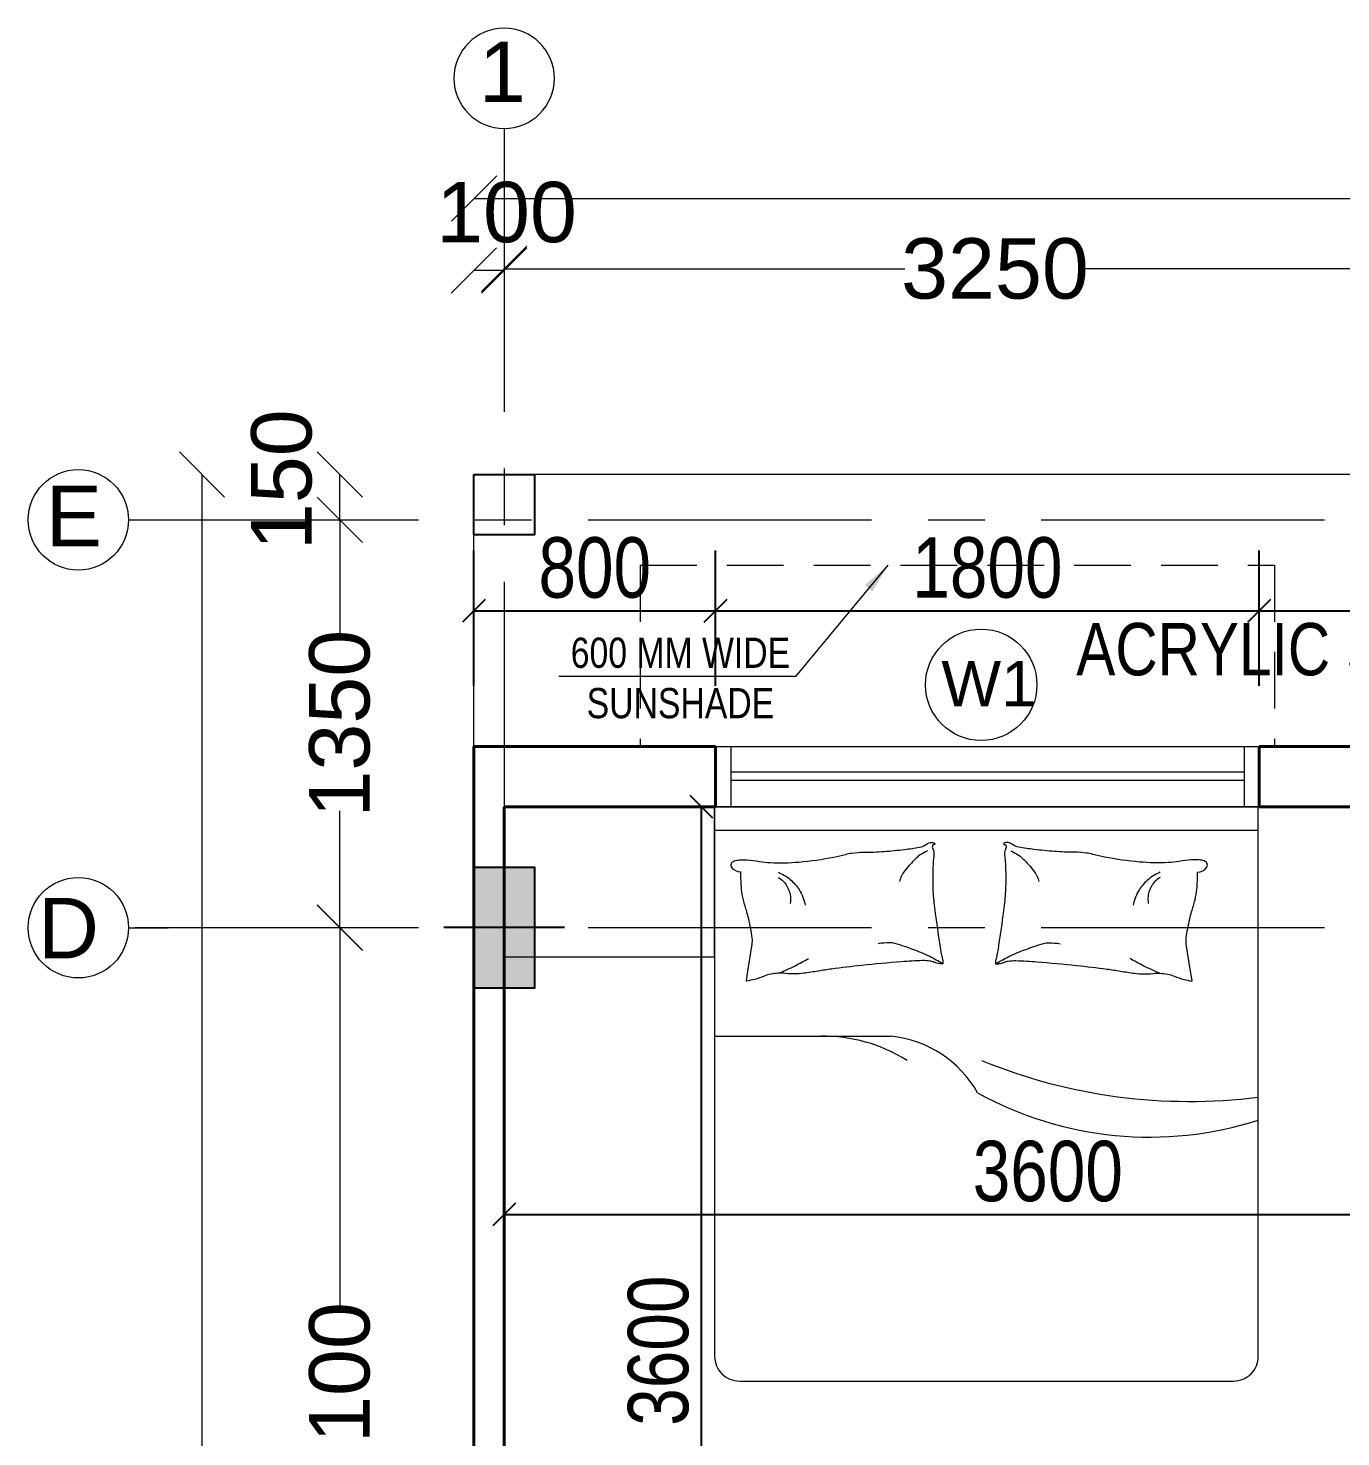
# Model space of a CAD drawing. Header units: metres. Extents: x 1689 to 2066, y 219 to 408.
# Drawn here: x 1914.305 to 1918.652, y 343.562 to 348.224 of the extents above; entities that cross this region are included whole.
import ezdxf
from ezdxf.enums import TextEntityAlignment as Align

# ---------------------------------------------------------------- set-up
doc = ezdxf.new("R2010")
doc.units = ezdxf.units.M
doc.header["$LTSCALE"] = 1.5
for name, pattern in [('00_toilet$0$8th floor plan$0$HIDDEN', [0.375, 0.25, -0.125]), ('CENTER', [2, 1.25, -0.25, 0.25, -0.25]), ('DASHED2', [0.375, 0.25, -0.125])]:
    doc.linetypes.add(name, pattern=pattern)
for name, color, linetype, lineweight in [('A- DOOR WINDOW TAGS', 7, 'Continuous', 5), ('A-ELE 02', 252, 'Continuous', 9), ('A-FURNITURE', 252, 'Continuous', 5), ('A-GRID', 252, 'CENTER', 5), ('A-SYMBOL', 252, 'Continuous', 5), ('A-WALL', 1, 'Continuous', 40), ('A-WINDOW', 143, 'Continuous', 13), ('A-Working Dimension', 42, 'Continuous', 5), ('GRID - BEAM - STR', 250, 'CENTER', 18)]:
    doc.layers.add(name, color=color, linetype=linetype, lineweight=lineweight)
for name, color, linetype in [('A-COLUMN', 7, 'Continuous'), ('A-Text', 7, 'Continuous'), ('COLUMN', 70, 'Continuous')]:
    doc.layers.add(name, color=color, linetype=linetype)
doc.styles.add('DIM', font='arial.ttf', dxfattribs={"width": 0.8, "height": 0.2})
doc.styles.add('PRADEEP - STR', font='swissel.ttf')
doc.styles.add('Roman', font='romans.shx', dxfattribs={"bigfont": 'bigfont.shx'})
doc.styles.get("Standard").update_dxf_attribs({"font": 'arial.ttf', "height": 0.2})
doc.dimstyles.new('GRID DIM', dxfattribs={"dimtxt": 0.35, "dimasz": 0.1, "dimexe": 0.1, "dimexo": 0.1, "dimgap": 0.09, "dimtad": 0, "dimdec": 0, "dimlfac": 1000, "dimzin": 0, "dimdsep": 46, "dimtxsty": 'Standard', "dimblk": 'OBLIQUE', "dimcen": 0.09, "dimclrd": 73, "dimclre": 73, "dimclrt": 1, "dimadec": 0, "dimazin": 0, "dimtfac": 1, "dimtdec": 0, "dimtofl": 0, "dimtmove": 1, "dimatfit": 3, "dimfxl": 1.25, "dimtolj": 1, "dimtzin": 0, "dimlwd": -1, "dimlwe": -1, "dimarcsym": 0})
doc.dimstyles.new('W-DIM', dxfattribs={"dimtxt": 0.125, "dimasz": 0.075, "dimexe": 0.2, "dimexo": 0.2, "dimgap": 0.04, "dimtad": 1, "dimdec": 0, "dimlfac": 1000, "dimzin": 0, "dimdsep": 46, "dimtxsty": 'DIM', "dimblk": 'OBLIQUE', "dimcen": 0.09, "dimclrt": 7, "dimadec": 0, "dimazin": 0, "dimtfac": 1, "dimtdec": 0, "dimtofl": 0, "dimtmove": 0, "dimatfit": 3, "dimldrblk": 'OPEN90', "dimfxl": 0.1, "dimtolj": 1, "dimtzin": 0, "dimarcsym": 0})
doc.dimstyles.new('Working Dim', dxfattribs={"dimtxt": 0.125, "dimasz": 0.15, "dimexe": 0.09, "dimexo": 0.0625, "dimgap": 0, "dimtad": 0, "dimdec": 0, "dimlfac": 1000, "dimzin": 0, "dimdsep": 46, "dimtxsty": 'Standard', "dimblk": 'OBLIQUE', "dimcen": 0.09, "dimse1": 1, "dimse2": 1, "dimclrd": 256, "dimclre": 256, "dimadec": 0, "dimazin": 0, "dimtfac": 1, "dimtdec": 0, "dimtofl": 0, "dimtmove": 1, "dimatfit": 3, "dimldrblk": 'OBLIQUE', "dimfxl": 1, "dimtolj": 1, "dimtzin": 0, "dimlwd": -1, "dimlwe": -1, "dimarcsym": 0})
pattern_1 = [(0, (0, 0), (0, 6.985), [5.08, -1.905]), (90, (0, 0), (-6.985, 4e-16), [5.08, -1.905])]

# ---------------------------------------------------------------- blocks, each defined once
blk = doc.blocks.new('terey')
h = blk.add_hatch()
h.set_pattern_fill('ANGLE')
h.set_pattern_definition(pattern_1)
h.paths.add_polyline_path([(1491.3427, 474.5722), (1491.5427, 474.5722), (1491.5427, 474.9722), (1491.3427, 474.9722)])
h = blk.add_hatch(color=7)
h.dxf.hatch_style = 1
h.paths.add_polyline_path([(1491.5427, 474.9722), (1491.3427, 474.9722), (1491.3427, 474.5722), (1491.5427, 474.5722)])
at = {"layer": 'A-FURNITURE'}
h = blk.add_hatch(dxfattribs=at)
h.set_pattern_fill('ANGLE')
h.set_pattern_definition(pattern_1)
h.paths.add_polyline_path([(1491.5427, 474.9722), (1491.3427, 474.9722), (1491.3427, 474.5722), (1491.5427, 474.5722)])
at = {"layer": 'A-FURNITURE', "color": 7}
blk.add_lwpolyline([(1491.3427, 474.9722), (1491.5427, 474.9722), (1491.5427, 474.5722), (1491.3427, 474.5722), (1491.3427, 474.9722)], dxfattribs=at)
blk = doc.blocks.new('_Oblique')
at = {"color": 0, "linetype": 'ByBlock', "lineweight": -2}
blk.add_line((-0.5, -0.5), (0.5, 0.5), dxfattribs=at)
blk = doc.blocks.new('*D321')
at = {"layer": 'A-Working Dimension', "transparency": 16777216}
for p, q in [((1915.3372, 346.5969), (1915.3372, 346.2107)), ((1915.3372, 345.2469), (1915.3372, 345.633))]:
    blk.add_line(p, q, dxfattribs=at)
at = {"layer": 'Defpoints', "color": 0, "linetype": 'Continuous', "transparency": 16777216}
for p in [(1915.3372, 346.5969), (1915.7814, 346.5969), (1915.7266, 345.2469)]:
    blk.add_point(p, dxfattribs=at)
at = {"layer": 'A-Working Dimension', "linetype": 'Continuous', "transparency": 16777216, "xscale": 0.15, "yscale": 0.15, "zscale": 0.15}
for p, rotation in [((1915.3372, 346.5969), 90), ((1915.3372, 345.2469), 270)]:
    blk.add_blockref('_Oblique', p, dxfattribs=dict(at, rotation=rotation))
at = {"layer": 'A-Working Dimension', "color": 0, "linetype": 'Continuous', "transparency": 16777216, "insert": (1915.3372, 345.9219), "char_height": 0.2, "attachment_point": 5, "rotation": 90}
blk.add_mtext('\\A1;1350', dxfattribs=at)
blk = doc.blocks.new('*D322')
at = {"layer": 'A-Working Dimension', "transparency": 16777216}
for p, q in [((1914.881, 346.7467), (1914.881, 341.0884)), ((1914.881, 334.6969), (1914.881, 340.3552))]:
    blk.add_line(p, q, dxfattribs=at)
at = {"layer": 'Defpoints', "color": 0, "linetype": 'Continuous', "transparency": 16777216}
for p in [(1915.1372, 346.7467), (1914.881, 334.6969), (1915.7144, 334.6969)]:
    blk.add_point(p, dxfattribs=at)
at = {"layer": 'A-Working Dimension', "linetype": 'Continuous', "transparency": 16777216, "xscale": 0.15, "yscale": 0.15, "zscale": 0.15}
for p, rotation in [((1914.881, 346.7467), 90), ((1914.881, 334.6969), 270)]:
    blk.add_blockref('_Oblique', p, dxfattribs=dict(at, rotation=rotation))
at = {"layer": 'A-Working Dimension', "color": 0, "linetype": 'Continuous', "transparency": 16777216, "insert": (1914.881, 340.7218), "char_height": 0.2, "attachment_point": 5, "rotation": 90}
blk.add_mtext('\\A1;12050', dxfattribs=at)
blk = doc.blocks.new('*D323')
at = {"layer": 'A-Working Dimension', "transparency": 16777216}
for p, q in [((1915.3372, 345.2467), (1915.3372, 343.995)), ((1915.3372, 342.1467), (1915.3372, 343.3985))]:
    blk.add_line(p, q, dxfattribs=at)
at = {"layer": 'Defpoints', "color": 0, "linetype": 'Continuous', "transparency": 16777216}
for p in [(1915.3372, 345.2467), (1915.7814, 345.2467), (1915.7124, 342.1467)]:
    blk.add_point(p, dxfattribs=at)
at = {"layer": 'A-Working Dimension', "linetype": 'Continuous', "transparency": 16777216, "xscale": 0.15, "yscale": 0.15, "zscale": 0.15}
for p, rotation in [((1915.3372, 345.2467), 90), ((1915.3372, 342.1467), 270)]:
    blk.add_blockref('_Oblique', p, dxfattribs=dict(at, rotation=rotation))
at = {"layer": 'A-Working Dimension', "color": 0, "linetype": 'Continuous', "transparency": 16777216, "insert": (1915.3372, 343.6967), "char_height": 0.2, "attachment_point": 5, "rotation": 90}
blk.add_mtext('\\A1;3100', dxfattribs=at)
blk = doc.blocks.new('*D326')
at = {"layer": 'A-Working Dimension', "transparency": 16777216}
blk.add_line((1915.3372, 346.5969), (1915.3372, 346.7467), dxfattribs=at)
at = {"layer": 'Defpoints', "color": 0, "linetype": 'Continuous', "transparency": 16777216}
for p in [(1915.3372, 346.7467), (1915.7814, 346.7467), (1915.5689, 346.5969)]:
    blk.add_point(p, dxfattribs=at)
at = {"layer": 'A-Working Dimension', "linetype": 'Continuous', "transparency": 16777216, "xscale": 0.15, "yscale": 0.15, "zscale": 0.15}
for p, rotation in [((1915.3372, 346.7467), 90), ((1915.3372, 346.5969), 270)]:
    blk.add_blockref('_Oblique', p, dxfattribs=dict(at, rotation=rotation))
at = {"layer": 'A-Working Dimension', "color": 0, "linetype": 'Continuous', "transparency": 16777216, "insert": (1915.1451, 346.7294), "char_height": 0.2, "attachment_point": 5, "rotation": 90}
blk.add_mtext('\\A1;150', dxfattribs=at)
blk = doc.blocks.new('*D336')
at = {"layer": 'A-Working Dimension', "transparency": 16777216}
for p, q in [((1915.8814, 347.4273), (1917.2082, 347.4273)), ((1919.1314, 347.4273), (1917.8047, 347.4273))]:
    blk.add_line(p, q, dxfattribs=at)
at = {"layer": 'Defpoints', "color": 0, "linetype": 'Continuous', "transparency": 16777216}
for p in [(1915.8814, 347.5186), (1919.1314, 347.4273), (1919.1314, 347.1984)]:
    blk.add_point(p, dxfattribs=at)
at = {"layer": 'A-Working Dimension', "linetype": 'Continuous', "transparency": 16777216, "xscale": 0.15, "yscale": 0.15, "zscale": 0.15, "rotation": 180}
blk.add_blockref('_Oblique', (1915.8814, 347.4273), dxfattribs=at)
at = {"layer": 'A-Working Dimension', "linetype": 'Continuous', "transparency": 16777216, "xscale": 0.15, "yscale": 0.15, "zscale": 0.15}
blk.add_blockref('_Oblique', (1919.1314, 347.4273), dxfattribs=at)
at = {"layer": 'A-Working Dimension', "color": 0, "linetype": 'Continuous', "transparency": 16777216, "insert": (1917.5064, 347.4273), "char_height": 0.2, "attachment_point": 5}
blk.add_mtext('\\A1;3250', dxfattribs=at)
blk = doc.blocks.new('*D341')
at = {"layer": 'A-Working Dimension', "transparency": 16777216}
blk.add_line((1915.8814, 347.4218), (1915.7814, 347.4218), dxfattribs=at)
at = {"layer": 'Defpoints', "color": 0, "linetype": 'Continuous', "transparency": 16777216}
for p in [(1915.7814, 347.4218), (1915.7814, 346.7469), (1915.8814, 346.7469)]:
    blk.add_point(p, dxfattribs=at)
at = {"layer": 'A-Working Dimension', "linetype": 'Continuous', "transparency": 16777216, "xscale": 0.15, "yscale": 0.15, "zscale": 0.15, "rotation": 180}
blk.add_blockref('_Oblique', (1915.7814, 347.4218), dxfattribs=at)
at = {"layer": 'A-Working Dimension', "linetype": 'Continuous', "transparency": 16777216, "xscale": 0.15, "yscale": 0.15, "zscale": 0.15}
blk.add_blockref('_Oblique', (1915.8814, 347.4218), dxfattribs=at)
at = {"layer": 'A-Working Dimension', "color": 0, "linetype": 'Continuous', "transparency": 16777216, "insert": (1915.8891, 347.6139), "char_height": 0.2, "attachment_point": 5}
blk.add_mtext('\\A1;100', dxfattribs=at)
blk = doc.blocks.new('*D343')
at = {"layer": 'A-Working Dimension', "transparency": 16777216}
for p, q in [((1915.7819, 347.6605), (1920.0584, 347.6605)), ((1924.9314, 347.6605), (1920.655, 347.6605))]:
    blk.add_line(p, q, dxfattribs=at)
at = {"layer": 'Defpoints', "color": 0, "linetype": 'Continuous', "transparency": 16777216}
for p in [(1915.7819, 347.6605), (1924.9314, 347.6605), (1924.9314, 347.6605)]:
    blk.add_point(p, dxfattribs=at)
at = {"layer": 'A-Working Dimension', "linetype": 'Continuous', "transparency": 16777216, "xscale": 0.15, "yscale": 0.15, "zscale": 0.15, "rotation": 180}
blk.add_blockref('_Oblique', (1915.7819, 347.6605), dxfattribs=at)
at = {"layer": 'A-Working Dimension', "linetype": 'Continuous', "transparency": 16777216, "xscale": 0.15, "yscale": 0.15, "zscale": 0.15}
blk.add_blockref('_Oblique', (1924.9314, 347.6605), dxfattribs=at)
at = {"layer": 'A-Working Dimension', "color": 0, "linetype": 'Continuous', "transparency": 16777216, "insert": (1920.3567, 347.6605), "char_height": 0.2, "attachment_point": 5}
blk.add_mtext('\\A1;9150', dxfattribs=at)
blk = doc.blocks.new('*D441')
at = {"layer": 'A-Working Dimension', "color": 0, "lineweight": -2, "transparency": 16777216}
for p, q in [((1919.4814, 344.0475), (1919.4814, 344.4977)), ((1915.8814, 344.2977), (1919.4814, 344.2977))]:
    blk.add_line(p, q, dxfattribs=at)
at = {"layer": 'Defpoints', "color": 0, "transparency": 16777216}
for p in [(1915.8814, 344.2977), (1919.4814, 344.2977), (1919.4814, 343.8475)]:
    blk.add_point(p, dxfattribs=at)
at = {"layer": 'A-Working Dimension', "color": 0, "lineweight": -2, "transparency": 16777216, "xscale": 0.075, "yscale": 0.075, "zscale": 0.075, "rotation": 180}
blk.add_blockref('_Oblique', (1915.8814, 344.2977), dxfattribs=at)
at = {"layer": 'A-Working Dimension', "color": 0, "lineweight": -2, "transparency": 16777216, "xscale": 0.075, "yscale": 0.075, "zscale": 0.075}
blk.add_blockref('_Oblique', (1919.4814, 344.2977), dxfattribs=at)
at = {"layer": 'A-Working Dimension', "transparency": 16777216, "insert": (1917.6814, 344.4399), "char_height": 0.2, "attachment_point": 5, "style": 'DIM'}
blk.add_mtext('\\A1;3600', dxfattribs=at)
blk = doc.blocks.new('_Open90')
at = {"color": 0, "linetype": 'ByBlock', "lineweight": -2}
for p, q in [((0, 0), (-1, 0)), ((-0.5, 0.5), (0, 0)), ((0, 0), (-0.5, -0.5))]:
    blk.add_line(p, q, dxfattribs=at)
blk = doc.blocks.new('W_1800')
at = {"layer": 'A-WINDOW', "linetype": 'ByBlock'}
for p, q in [((-0.9, 0.17), (-0.9, -0.03)), ((0.9, 0.17), (-0.9, 0.17)), ((-0.85, 0.17), (-0.85, -0.03)), ((0.85, 0.1698), (0.85, -0.03)), ((0.9, 0.17), (0.9, -0.03)), ((-0.85, 0.0848), (0.85, 0.0848)), ((-0.85, 0.0569), (0.85, 0.0569)), ((0.9, -0.03), (-0.9, -0.03))]:
    blk.add_line(p, q, dxfattribs=at)
blk = doc.blocks.new('*D299')
at = {"layer": 'A-Working Dimension', "color": 0, "lineweight": -2, "transparency": 16777216}
for p, q in [((1915.7814, 346.0467), (1915.7814, 346.4954)), ((1916.5814, 346.0467), (1916.5814, 346.4954)), ((1915.7814, 346.2954), (1916.5814, 346.2954))]:
    blk.add_line(p, q, dxfattribs=at)
at = {"layer": 'Defpoints', "color": 0, "transparency": 16777216}
for p in [(1916.5814, 346.2954), (1915.7814, 345.8467), (1916.5814, 345.8467)]:
    blk.add_point(p, dxfattribs=at)
at = {"layer": 'A-Working Dimension', "color": 0, "lineweight": -2, "transparency": 16777216, "xscale": 0.075, "yscale": 0.075, "zscale": 0.075, "rotation": 180}
blk.add_blockref('_Oblique', (1915.7814, 346.2954), dxfattribs=at)
at = {"layer": 'A-Working Dimension', "color": 0, "lineweight": -2, "transparency": 16777216, "xscale": 0.075, "yscale": 0.075, "zscale": 0.075}
blk.add_blockref('_Oblique', (1916.5814, 346.2954), dxfattribs=at)
at = {"layer": 'A-Working Dimension', "transparency": 16777216, "insert": (1916.1814, 346.4375), "char_height": 0.2, "attachment_point": 5, "style": 'DIM'}
blk.add_mtext('\\A1;800', dxfattribs=at)
blk = doc.blocks.new('*D300')
at = {"layer": 'A-Working Dimension', "color": 0, "lineweight": -2, "transparency": 16777216}
for p, q in [((1916.5814, 346.0467), (1916.5814, 346.4954)), ((1918.3815, 346.0467), (1918.3815, 346.4954)), ((1916.5814, 346.2954), (1918.3815, 346.2954))]:
    blk.add_line(p, q, dxfattribs=at)
at = {"layer": 'Defpoints', "color": 0, "transparency": 16777216}
for p in [(1918.3815, 346.2954), (1916.5814, 345.8467), (1918.3815, 345.8467)]:
    blk.add_point(p, dxfattribs=at)
at = {"layer": 'A-Working Dimension', "color": 0, "lineweight": -2, "transparency": 16777216, "xscale": 0.075, "yscale": 0.075, "zscale": 0.075, "rotation": 180}
blk.add_blockref('_Oblique', (1916.5814, 346.2954), dxfattribs=at)
at = {"layer": 'A-Working Dimension', "color": 0, "lineweight": -2, "transparency": 16777216, "xscale": 0.075, "yscale": 0.075, "zscale": 0.075}
blk.add_blockref('_Oblique', (1918.3815, 346.2954), dxfattribs=at)
at = {"layer": 'A-Working Dimension', "transparency": 16777216, "insert": (1917.4814, 346.4375), "char_height": 0.2, "attachment_point": 5, "style": 'DIM'}
blk.add_mtext('\\A1;1800', dxfattribs=at)
blk = doc.blocks.new('*D301')
at = {"layer": 'A-Working Dimension', "color": 0, "lineweight": -2, "transparency": 16777216}
for p, q in [((1918.3815, 346.0467), (1918.3815, 346.4954)), ((1919.8814, 346.0467), (1919.8814, 346.4954)), ((1918.3815, 346.2954), (1919.8814, 346.2954))]:
    blk.add_line(p, q, dxfattribs=at)
at = {"layer": 'Defpoints', "color": 0, "transparency": 16777216}
for p in [(1919.8814, 346.2954), (1918.3815, 345.8467), (1919.8814, 345.8467)]:
    blk.add_point(p, dxfattribs=at)
at = {"layer": 'A-Working Dimension', "color": 0, "lineweight": -2, "transparency": 16777216, "xscale": 0.075, "yscale": 0.075, "zscale": 0.075, "rotation": 180}
blk.add_blockref('_Oblique', (1918.3815, 346.2954), dxfattribs=at)
at = {"layer": 'A-Working Dimension', "color": 0, "lineweight": -2, "transparency": 16777216, "xscale": 0.075, "yscale": 0.075, "zscale": 0.075}
blk.add_blockref('_Oblique', (1919.8814, 346.2954), dxfattribs=at)
at = {"layer": 'A-Working Dimension', "transparency": 16777216, "insert": (1919.1315, 346.4375), "char_height": 0.2, "attachment_point": 5, "style": 'DIM'}
blk.add_mtext('\\A1;1500', dxfattribs=at)
blk = doc.blocks.new('*D449')
at = {"layer": 'A-Working Dimension', "color": 0, "lineweight": -2, "transparency": 16777216}
blk.add_line((1916.5345, 342.0467), (1916.5345, 345.6467), dxfattribs=at)
at = {"layer": 'Defpoints', "color": 0, "transparency": 16777216}
for p in [(1916.5345, 345.6467), (1916.5345, 345.6467), (1916.5345, 342.0467)]:
    blk.add_point(p, dxfattribs=at)
at = {"layer": 'A-Working Dimension', "color": 0, "lineweight": -2, "transparency": 16777216, "xscale": 0.075, "yscale": 0.075, "zscale": 0.075}
for p, rotation in [((1916.5345, 345.6467), 90), ((1916.5345, 342.0467), 270)]:
    blk.add_blockref('_Oblique', p, dxfattribs=dict(at, rotation=rotation))
at = {"layer": 'A-Working Dimension', "transparency": 16777216, "insert": (1916.3924, 343.8467), "char_height": 0.2, "attachment_point": 5, "rotation": 90, "style": 'DIM'}
blk.add_mtext('\\A1;3600', dxfattribs=at)
blk = doc.blocks.new('W1')
at = {"layer": 'A- DOOR WINDOW TAGS', "lineweight": 5}
blk.add_circle((1698.396, 432.8218), 0.1843, dxfattribs=at)
at = {"layer": 'A- DOOR WINDOW TAGS', "insert": (1698.2642, 432.9005), "char_height": 0.15, "attachment_point": 1, "style": 'Roman'}
blk.add_mtext_dynamic_manual_height_columns('{\\fArial|b0|i0|c0|p34;W1}', width=0.246397, gutter_width=0.325, heights=[0], dxfattribs=at)
blk = doc.blocks.new('GRID NOS')
at = {"layer": 'GRID - BEAM - STR', "color": 3, "linetype": 'Continuous', "lineweight": 15}
blk.add_line((0, -0.205), (0, 0.17), dxfattribs=at)
blk.add_circle((0, -0.682), 0.477, dxfattribs=at)
blk = doc.blocks.new('0.2X0.4')
at = {"layer": 'COLUMN'}
h = blk.add_hatch(dxfattribs=at)
h.set_pattern_fill('ANGLE', color=256)
h.set_pattern_definition([(0, (-1673.224, -421.962), (0, 6.985), [5.08, -1.905]), (90, (-1673.224, -421.962), (-6.985, 4e-16), [5.08, -1.905])])
h.paths.add_polyline_path([(-0.1, 0.2), (0.1, 0.2), (0.1, -0.2), (-0.1, -0.2)])
h = blk.add_hatch(color=256, dxfattribs=at)
h.dxf.hatch_style = 1
h.paths.add_polyline_path([(-0.1, 0.2), (0.1, 0.2), (0.1, -0.2), (-0.1, -0.2)])
for p, q in [((0, -0.3), (0, 0.3)), ((0.2, 0), (-0.2, 0))]:
    blk.add_line(p, q, dxfattribs=at)
blk.add_lwpolyline([(-0.1, 0.2), (0.1, 0.2), (0.1, -0.2), (-0.1, -0.2)], close=True, dxfattribs=at)
blk = doc.blocks.new('GRID 02')
at = {"layer": 'A-COLUMN', "color": 251}
blk.add_lwpolyline([(-0.1, 15.9529), (0.1, 15.9529), (0.1, 15.7531), (-0.1, 15.7531)], close=True, dxfattribs=at)
at = {"layer": 'A-GRID', "ltscale": 0.5}
for p, q in [((0, 17.0978), (0, 0.3134)), ((-1.2215, 15.8031), (10.5251, 15.8031)), ((-1.2216, 14.4531), (10.4146, 14.4531))]:
    blk.add_line(p, q, dxfattribs=at)
at = {"layer": 'A-COLUMN'}
blk.add_blockref('0.2X0.4', (0, 14.4531), dxfattribs=at)
at = {"layer": 'A-GRID', "color": 1, "linetype": 'Continuous', "lineweight": 15, "yscale": 0.3484444444444442}
for p, xscale, zscale, rotation in [((0, 17.0265), -0.3484444444444442, 0.3484444444444446, 180), ((-1.1722, 15.8029), 0.3484444444444442, 0.3484444444444442, 270), ((-1.1722, 14.4529), 0.3484444444444442, 0.3484444444444442, 270)]:
    blk.add_blockref('GRID NOS', p, dxfattribs=dict(at, xscale=xscale, zscale=zscale, rotation=rotation))
at = {"layer": 'A-GRID', "color": 4, "linetype": 'Continuous', "lineweight": 15, "style": 'PRADEEP - STR'}
blk.add_text('1', height=0.2, rotation=360, dxfattribs=at).set_placement((-0.0062, 17.1861), align=Align.CENTER)
for s, p in [('E', (-1.4243, 15.7156)), ('D', (-1.4424, 14.3517))]:
    blk.add_text(s, height=0.2, dxfattribs=at).set_placement(p, align=Align.CENTER)

msp = doc.modelspace()

# ---------------------------------------------------------------- linework, layer by layer
at = {"layer": 'A-ELE 02'}
for p in [(1915.78144, 345.84674), (1920.88144, 346.74674)]:
    msp.add_line(p, (1915.78144, 346.74674), dxfattribs=at)
at = {"layer": 'A-FURNITURE', "color": 251}
msp.add_line((1918.37829, 345.56821), (1916.57829, 345.56821), dxfattribs=at)
at = {"layer": 'A-FURNITURE'}
msp.add_line((1916.57829, 344.88725, 0), (1917.16295, 344.88725, 0), dxfattribs=at)
msp.add_lwpolyline([(1915.88144, 345.15074), (1916.57829, 345.15074), (1916.57829, 345.64674), (1915.88144, 345.64674)], close=True, dxfattribs=at)
msp.add_lwpolyline([(1916.66011, 343.74629), (1918.29647, 343.74629, 0.4142136), (1918.37829, 343.82811), (1918.37829, 345.64674), (1916.57829, 345.64674), (1916.57829, 343.82811, 0.4142136)], format="xyb", close=True, dxfattribs=at)
at = {"layer": 'A-FURNITURE', "ltscale": 100}
for points in [[(1916.66574, 345.42993, -0.2633679), (1916.63477, 345.44704, -0.494818), (1916.64265, 345.4675, -0.0492247), (1916.66099, 345.47094, -0.0368308), (1916.68589, 345.47128, -0.0318927), (1916.72639, 345.46625, 0.035782), (1916.76254, 345.46204, 0.0329413), (1916.85693, 345.46406, 0.0265645), (1916.97282, 345.48043, 0.0179054), (1917.0116, 345.48948, -0.0333975), (1917.03255, 345.49369, -0.0320396), (1917.07143, 345.49632, 0.018442), (1917.13904, 345.49905, 0.0108373), (1917.20677, 345.50577, 0.0146239), (1917.25664, 345.5133, 0.1112494), (1917.27957, 345.52301, -0.1537083), (1917.29689, 345.5287, -0.0764444), (1917.30483, 345.52758, -0.2155123), (1917.30706, 345.52563, -0.5858582), (1917.30455, 345.5222, 0.3634893), (1917.29971, 345.51905, 0.1917163), (1917.30071, 345.50697, -0.1296753), (1917.30426, 345.48975, -0.0173502), (1917.30266, 345.47189, 0.0193256), (1917.30128, 345.45584, 0.0188175), (1917.30062, 345.38366, 0.0218281), (1917.30511, 345.32158, 0.0062042), (1917.30966, 345.28627, 0.0019631), (1917.32586, 345.17494, 0.0283408), (1917.33364, 345.13751, -0.1170135), (1917.33391, 345.12813, -0.36606), (1917.3325, 345.12703, -0.0397304), (1917.31802, 345.12872, -0.0483088), (1917.30313, 345.1332, 0.0629807), (1917.2916, 345.13631, 0.0405796), (1917.2668, 345.1377, 0.0143451), (1917.19673, 345.13395, 0.0054844), (1917.06549, 345.12168, 0.0071527), (1916.96512, 345.10972, 0.0087616), (1916.92083, 345.10302, -0.0081531), (1916.87325, 345.09575, -0.06251), (1916.81304, 345.09512, 0.0786693), (1916.76514, 345.09308, 0.0478251), (1916.74216, 345.0861, -0.034494), (1916.71061, 345.07558, -0.0235714), (1916.68437, 345.07011, -0.5102285), (1916.68326, 345.07121), (1916.68838, 345.10333), (1916.70244, 345.19165, 0.0730409), (1916.70269, 345.21233, 0.0233051), (1916.69111, 345.27578, 0.0182989), (1916.68476, 345.29932, -0.0109699), (1916.67359, 345.33842, -0.0422812), (1916.66741, 345.37407, -0.0272005), (1916.66556, 345.43023)], [(1918.17659, 345.42993, 0.2633679), (1918.20757, 345.44704, 0.494818), (1918.19968, 345.4675, 0.0492247), (1918.18134, 345.47094, 0.0368308), (1918.15644, 345.47128, 0.0318927), (1918.11594, 345.46625, -0.035782), (1918.07979, 345.46204, -0.0329413), (1917.9854, 345.46406, -0.0265645), (1917.86951, 345.48043, -0.0179054), (1917.83073, 345.48948, 0.0333975), (1917.80978, 345.49369, 0.0320396), (1917.7709, 345.49632, -0.018442), (1917.70329, 345.49905, -0.0108373), (1917.63556, 345.50577, -0.0146239), (1917.58569, 345.5133, -0.1112494), (1917.56276, 345.52301, 0.1537083), (1917.54544, 345.5287, 0.0764444), (1917.5375, 345.52758, 0.2155123), (1917.53527, 345.52563, 0.5858582), (1917.53778, 345.5222, -0.3634893), (1917.54262, 345.51905, -0.1917163), (1917.54162, 345.50697, 0.1296753), (1917.53807, 345.48975, 0.0173502), (1917.53967, 345.47189, -0.0193256), (1917.54105, 345.45584, -0.0188175), (1917.54171, 345.38366, -0.0218281), (1917.53722, 345.32158, -0.0062042), (1917.53267, 345.28627, -0.0019631), (1917.51647, 345.17494, -0.0283408), (1917.50869, 345.13751, 0.1170135), (1917.50842, 345.12813, 0.36606), (1917.50983, 345.12703, 0.0397304), (1917.52431, 345.12872, 0.0483088), (1917.5392, 345.1332, -0.0629807), (1917.55073, 345.13631, -0.0405796), (1917.57553, 345.1377, -0.0143451), (1917.6456, 345.13395, -0.0054844), (1917.77684, 345.12168, -0.0071527), (1917.87721, 345.10972, -0.0087616), (1917.9215, 345.10302, 0.0081531), (1917.96908, 345.09575, 0.06251), (1918.02929, 345.09512, -0.0786693), (1918.07719, 345.09308, -0.0478251), (1918.10017, 345.0861, 0.034494), (1918.13172, 345.07558, 0.0235714), (1918.15796, 345.07011, 0.5102285), (1918.15907, 345.07121), (1918.15395, 345.10333), (1918.13989, 345.19165, -0.0730409), (1918.13964, 345.21233, -0.0233051), (1918.15122, 345.27578, -0.0182989), (1918.15757, 345.29932, 0.0109699), (1918.16874, 345.33842, 0.0422812), (1918.17492, 345.37407, 0.0272005), (1918.17677, 345.43023)], [(1917.28303, 345.50076, 0.0278422), (1917.25911, 345.48747, 0.048685), (1917.24672, 345.47786, 0.0236665), (1917.21972, 345.4498, 0.0312234), (1917.20171, 345.42642, 0.046801), (1917.19706, 345.41792, 0.0231908), (1917.19018, 345.39968)], [(1917.5593, 345.50076, -0.0278422), (1917.58322, 345.48747, -0.048685), (1917.59561, 345.47786, -0.0236665), (1917.62261, 345.4498, -0.0312234), (1917.64062, 345.42642, -0.046801), (1917.64527, 345.41792, -0.0231908), (1917.65215, 345.39968)], [(1916.78913, 345.41302, -0.0536899), (1916.80519, 345.40073, -0.0703117), (1916.8148, 345.38861, -0.0154482), (1916.8195, 345.37999, -0.0132436), (1916.82438, 345.36965, -0.0821267), (1916.82917, 345.351, -0.0641637), (1916.82817, 345.32644)], [(1916.78921, 345.42993, -0.0773794), (1916.82797, 345.40659, -0.0773794), (1916.8578, 345.37258, -0.0475255), (1916.87045, 345.34771, -0.0475255), (1916.87817, 345.32091)], [(1918.05312, 345.42993, 0.0773794), (1918.01436, 345.40659, 0.0773794), (1917.98453, 345.37258, 0.0475255), (1917.97188, 345.34771, 0.0475255), (1917.96416, 345.32091)], [(1918.0532, 345.41302, 0.0536899), (1918.03714, 345.40073, 0.0703117), (1918.02753, 345.38861, 0.0154482), (1918.02283, 345.37999, 0.0132436), (1918.01795, 345.36965, 0.0821267), (1918.01316, 345.351, 0.0641637), (1918.01416, 345.32644)], [(1917.33341, 345.12732, 0.0161078), (1917.29027, 345.15122, 0.0245988), (1917.26083, 345.16452, 0.0094772), (1917.20736, 345.18442, 0.0159373), (1917.17501, 345.19462, 0.0725209), (1917.15757, 345.19688, 0.0333393), (1917.11962, 345.19373)], [(1917.50892, 345.12732, -0.0161078), (1917.55206, 345.15122, -0.0245988), (1917.5815, 345.16452, -0.0094772), (1917.63497, 345.18442, -0.0159373), (1917.66733, 345.19462, -0.0725209), (1917.68476, 345.19688, -0.0333393), (1917.72271, 345.19373)], [(1916.7903, 345.09604, 0.0097295), (1916.81804, 345.10799, 0.0097295), (1916.84529, 345.12101, 0.0079705), (1916.86722, 345.13247, 0.0079705), (1916.88878, 345.14461)], [(1918.05203, 345.09604, -0.0097295), (1918.02429, 345.10799, -0.0097295), (1917.99704, 345.12101, -0.0079705), (1917.97511, 345.13247, -0.0079705), (1917.95355, 345.14461)]]:
    msp.add_lwpolyline(points, format="xyb", dxfattribs=at)
at = {"layer": 'A-FURNITURE'}
for centre, radius, start, end in [((1916.93956, 344.37329, 0), 0.51406, 57.56996, 91.12843), ((1917.1257, 344.51825, 0), 0.37087, 29.41859, 84.23532), ((1918.15063, 346.48864, 0), 1.81698, 247.73166, 277.19804), ((1918.01809, 345.73055, 0), 1.177, 241.07093, 287.8204)]:
    msp.add_arc(centre, radius, start, end, dxfattribs=at)
at = {"layer": 'A-SYMBOL', "linetype": 'DASHED2', "ltscale": 0.5}
for p, q in [((1916.3314, 346.44674), (1918.43147, 346.44674)), ((1916.3314, 346.44674), (1916.3314, 345.84674)), ((1918.43147, 346.44674), (1918.43147, 345.84674))]:
    msp.add_line(p, q, dxfattribs=at)
at = {"layer": 'A-WALL', "color": 1}
for p, q in [((1916.5814, 345.84674), (1915.78144, 345.84674)), ((1915.78144, 345.84674), (1915.78144, 333.29674)), ((1919.88145, 345.84674), (1918.38147, 345.84674)), ((1915.88144, 342.04674), (1915.88144, 345.64674)), ((1916.5814, 345.64674), (1915.88144, 345.64674)), ((1919.48144, 345.64674), (1918.38147, 345.64674))]:
    msp.add_line(p, q, dxfattribs=at)
at = {"layer": 'A-WALL', "ltscale": 50}
for p, q in [((1916.5814, 345.64674), (1916.5814, 345.84674)), ((1918.38147, 345.84674), (1918.38147, 345.64674))]:
    msp.add_line(p, q, dxfattribs=at)

# ---------------------------------------------------------------- block references
at = {"layer": 'A- DOOR WINDOW TAGS', "lineweight": 13}
msp.add_blockref('W1', (219.06481, -86.77118), dxfattribs=at)
at = {"layer": 'A-FURNITURE', "color": 2}
msp.add_blockref('terey', (424.43877, -129.52549), dxfattribs=at)
at = {"layer": 'A-GRID', "linetype": '00_toilet$0$8th floor plan$0$HIDDEN'}
msp.add_blockref('GRID 02', (1915.88144, 330.79369), dxfattribs=at)
at = {"layer": 'A-WINDOW', "xscale": -1}
msp.add_blockref('W_1800', (1917.48144, 345.67674), dxfattribs=at)

# ---------------------------------------------------------------- texts
at = {"layer": 'A-Text', "insert": (1917.72238, 346.25538), "char_height": 0.1735291, "width": 2.4016177, "attachment_point": 1, "style": 'DIM'}
msp.add_mtext('\\pxqc;ACRYLIC SHEET BELOW ', dxfattribs=at)
at = {"layer": 'A-Text', "color": 0, "insert": (1916.46509, 346.20669), "char_height": 0.1, "width": 0.7215457, "attachment_point": 2, "style": 'DIM'}
msp.add_mtext('600 MM WIDE \\PSUNSHADE', dxfattribs=at)

# ---------------------------------------------------------------- dimensions: what is measured, and where the dimension line sits
at = {"layer": 'A-Working Dimension', "color": 0, "linetype": 'Continuous'}
for base, p1, p2, picture, middle in [((1924.93144, 347.66052), (1915.78193, 347.66052), (1924.93144, 347.66052), '*D343', (1920.35668, 347.66052)), ((1915.78144, 347.42176), (1915.88144, 346.74686), (1915.78144, 346.74686), '*D341', (1915.88907, 347.61387)), ((1919.13144, 347.42728), (1915.88144, 347.51864), (1919.13144, 347.19836), '*D336', (1917.50644, 347.42728))]:
    dim = msp.add_linear_dim(base=base, p1=p1, p2=p2, dimstyle='Working Dim', dxfattribs=at)
    dim.commit()
    dim.dimension.update_dxf_attribs({"geometry": picture, "text_midpoint": middle})
for base, p1, p2, picture, middle in [((1915.33717, 346.74674), (1915.56886, 346.59686), (1915.78144, 346.74674), '*D326', (1915.14505, 346.72944)), ((1914.88103, 334.69686), (1915.13717, 346.74674), (1915.71437, 334.69686), '*D322', (1914.88103, 340.7218)), ((1915.33717, 346.59686), (1915.72662, 345.24686), (1915.78144, 346.59686), '*D321', (1915.33717, 345.92186)), ((1915.33717, 345.24674), (1915.71242, 342.14675), (1915.78144, 345.24674), '*D323', (1915.33717, 343.69674))]:
    dim = msp.add_linear_dim(base=base, p1=p1, p2=p2, angle=90, dimstyle='Working Dim', dxfattribs=at)
    dim.commit()
    dim.dimension.update_dxf_attribs({"geometry": picture, "text_midpoint": middle})
at = {"layer": 'A-Working Dimension'}
for base, p1, p2, picture, middle in [((1916.5814, 346.29541), (1915.78144, 345.84674), (1916.5814, 345.84674), '*D299', (1916.18142, 346.43753)), ((1918.38147, 346.29541), (1916.5814, 345.84674), (1918.38147, 345.84674), '*D300', (1917.48144, 346.43753)), ((1919.88145, 346.29541), (1918.38147, 345.84674), (1919.88145, 345.84674), '*D301', (1919.13146, 346.43753)), ((1919.48144, 344.29773), (1915.88144, 344.29773), (1919.48144, 343.84746), '*D441', (1917.68144, 344.43992))]:
    dim = msp.add_linear_dim(base=base, p1=p1, p2=p2, dimstyle='W-DIM', override={"dimclrt": 256, "dimtmove": 1}, dxfattribs=at)
    dim.commit()
    dim.dimension.update_dxf_attribs({"geometry": picture, "text_midpoint": middle})
dim = msp.add_linear_dim(base=(1916.53455, 345.64674), p1=(1916.53455, 342.04674), p2=(1916.53455, 345.64674), angle=90, dimstyle='W-DIM', override={"dimclrt": 256, "dimtmove": 1}, dxfattribs=at)
dim.commit()
dim.dimension.update_dxf_attribs({"geometry": '*D449', "text_midpoint": (1916.39236, 343.84674)})

# ---------------------------------------------------------------- leaders
at = {"layer": 'A-SYMBOL', "color": 0}
msp.add_leader([(1917.15215, 346.44674), (1916.84572, 346.07823), (1916.06275, 346.07823)], dimstyle='GRID DIM', override={"dimasz": 0.1, "dimclrd": 0, "dimfxl": 0.18}, dxfattribs=at)

doc.saveas('drawing.dxf')
